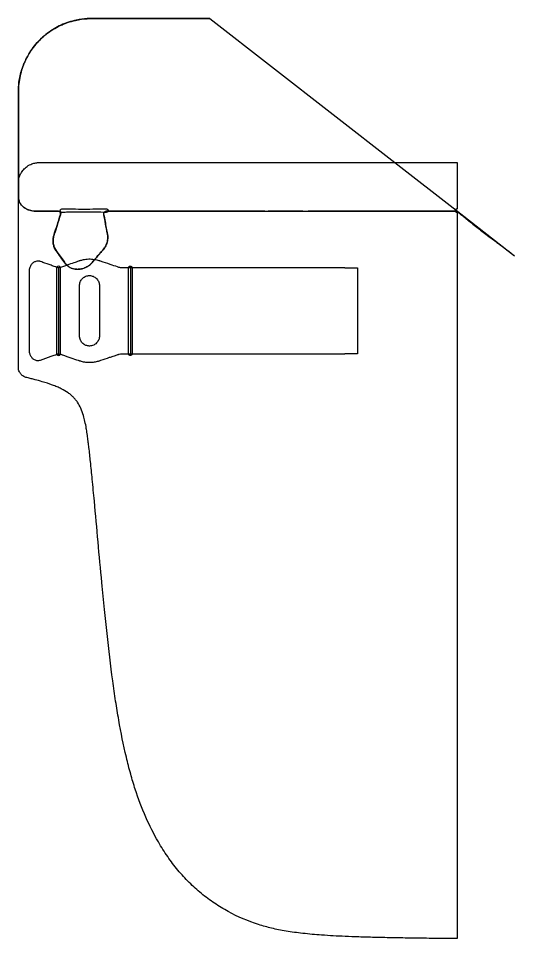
# Model space of a CAD drawing. Header units: millimetres. Extents: x 0 to 1874, y -238 to 367.
# Drawn here: x 1283.3 to 1427.7, y 98.9 to 366.7 of the extents above; entities that cross this region are included whole.
import ezdxf

# ---------------------------------------------------------------- set-up
doc = ezdxf.new("R2010")
doc.units = ezdxf.units.MM
doc.header["$MEASUREMENT"] = 0
doc.layers.add('Make2D$hidden$lines', color=7, linetype='Continuous', true_color=0xffffff)
doc.layers.add('Make2D$visible$lines', color=178, linetype='Continuous', true_color=0x000000)

msp = doc.modelspace()

# ---------------------------------------------------------------- linework, layer by layer
at = {"layer": 'Make2D$hidden$lines'}
for p, q in [((1392.83, 324.77), (1410.62, 310.92)), ((1308.28, 310.27), (1308.28, 310.27)), ((1355, 310.62), (1309.39, 310.61)), ((1309.4, 310.64), (1349.89, 310.64)), ((1366.08, 310.62), (1356.01, 310.62)), ((1410.62, 310.63), (1367.64, 310.62)), ((1367.64, 310.62), (1410.62, 310.63)), ((1294.52, 268.96), (1294.5, 294.11)), ((1295.51, 294.26), (1295.51, 268.97)), ((1315.35, 269.11), (1315.35, 294.11)), ((1378.28, 294.11), (1316.38, 294.11)), ((1378.28, 294.11), (1381.95, 294.11)), ((1381.95, 294.11), (1381.95, 269.11)), ((1316.38, 269.11), (1378.28, 269.11))]:
    msp.add_line(p, q, dxfattribs=at)
for centre, radius, start, end in [((1294.98, 294.11), 0.483, 161.2539, 179.9965), ((1370.86, -1484130.93), 1484400.05, 89.99957174, 89.99971352)]:
    msp.add_arc(centre, radius, start, end, dxfattribs=at)
for points, knots in [([(1285.46, 354.72), (1285.81, 355.43), (1286.58, 356.82), (1288.44, 359.42), (1291.29, 362.25), (1294.38, 364.16), (1296.56, 365.11), (1297.67, 365.52), (1298.78, 365.87), (1300.66, 366.34), (1302.63, 366.62), (1304.3, 366.69), (1304.87, 366.7), (1309.84, 366.7), (1317.31, 366.7), (1327.37, 366.7), (1333.37, 366.7), (1337.23, 366.7), (1338.44, 366.7), (1338.87, 366.7)], [0, 0, 0, 0, 2.363486, 4.766233, 9.573053, 14.326533, 15.6004, 16.686734, 17.888736, 19.084802, 22.515222, 23.845474, 24.070792, 24.226819, 38.759843, 46.475089, 54.423429, 56.749384, 58.052352, 58.052352, 58.052352, 58.052352]), ([(1308.37, 299.95), (1308.23, 299.75), (1308.07, 299.53), (1307.61, 299.01), (1307.08, 298.39), (1305.99, 297.13), (1305.15, 296.14), (1304.54, 295.43), (1304.47, 295.34), (1304.38, 295.24), (1304.19, 295.05), (1303.92, 294.81), (1303.58, 294.57), (1303.17, 294.32), (1302.64, 294.07), (1301.85, 293.81), (1301.16, 293.7), (1300.24, 293.67), (1299.29, 293.77), (1298.28, 294.17), (1297.69, 294.59), (1297.4, 294.87), (1297.26, 295.03), (1297.19, 295.12), (1297.14, 295.18), (1296.75, 295.72), (1295.9, 296.87), (1294.99, 298.12), (1294.43, 298.88), (1294.32, 299.04), (1294.18, 299.23), (1293.97, 299.57), (1293.74, 300.06), (1293.56, 300.59), (1293.45, 301.1), (1293.39, 301.6), (1293.38, 302.09), (1293.42, 302.59), (1293.5, 303.07), (1293.59, 303.39), (1293.67, 303.67), (1293.98, 304.65), (1294.62, 306.67), (1295.22, 308.59), (1295.56, 309.67), (1295.57, 309.7), (1295.58, 309.73), (1295.61, 309.84), (1295.6, 309.98), (1295.55, 310.15), (1295.48, 310.28), (1295.36, 310.4), (1295.18, 310.52), (1294.98, 310.59), (1294.82, 310.61), (1294.74, 310.61), (1293.73, 310.61), (1291.63, 310.61), (1289.5, 310.61), (1288.29, 310.61), (1287.88, 310.63), (1287.19, 310.7), (1286.37, 310.91), (1285.66, 311.21), (1285.09, 311.54), (1284.58, 311.94), (1284.16, 312.38), (1283.82, 312.88), (1283.47, 313.59), (1283.35, 314.18), (1283.32, 314.57)], [0, 0, 0, 0, 0.733482, 0.815, 2.067898, 3.199245, 5.788068, 5.980038, 6.007991, 6.121377, 6.373237, 6.83352, 7.194414, 7.612357, 8.280354, 8.954954, 10.091483, 10.356847, 11.709273, 12.947741, 13.565493, 13.901147, 14.130228, 14.214389, 14.263532, 14.337694, 16.226341, 18.55782, 18.981405, 19.042805, 19.151, 19.679755, 20.245783, 20.775174, 21.34528, 21.803082, 22.301741, 22.802626, 23.305003, 23.753386, 23.799711, 24.190019, 26.835303, 30.148728, 30.219367, 30.231136, 30.249432, 30.324319, 30.553764, 30.687073, 30.842351, 30.989235, 31.209338, 31.467381, 31.617385, 31.696355, 31.707544, 34.651936, 37.981731, 38.113538, 38.288506, 39.207683, 40.177815, 40.832029, 41.517489, 42.144755, 42.753448, 43.345225, 43.95997, 45.130123, 45.130123, 45.130123, 45.130123]), ([(1308.3, 310.28), (1308.23, 310.21), (1308.13, 310.05), (1308.1, 309.85), (1308.11, 309.75), (1308.25, 309), (1308.62, 307.03), (1308.99, 305.04), (1309.28, 303.53), (1309.35, 302.8), (1309.2, 301.56), (1308.79, 300.64), (1308.53, 300.2)], [0, 0, 0, 0, 0.308941, 0.541478, 0.590655, 0.620802, 2.808047, 6.62431, 6.679456, 7.412469, 8.842313, 10.383459, 10.383459, 10.383459, 10.383459]), ([(1294.52, 294.27), (1294.44, 294.29), (1294.35, 294.31), (1294.2, 294.37), (1293.71, 294.54), (1292.45, 294.99), (1291.02, 295.51), (1289.99, 295.87), (1289.73, 295.96), (1289.65, 295.99), (1289.46, 296.04), (1289.22, 296.08), (1288.94, 296.09), (1288.59, 296.06), (1288.2, 295.95), (1287.62, 295.65), (1287.03, 295.1), (1286.56, 294.19), (1286.44, 293.48), (1286.43, 293.1), (1286.43, 285.43), (1286.43, 277.78), (1286.43, 269.77), (1286.54, 269.11), (1286.95, 268.28), (1287.5, 267.66), (1288.07, 267.33), (1288.57, 267.18), (1289.04, 267.13), (1289.42, 267.17), (1289.66, 267.24), (1289.73, 267.26), (1290.77, 267.64), (1292.23, 268.16), (1293.72, 268.69), (1294.2, 268.86), (1294.35, 268.91), (1294.44, 268.94), (1294.52, 268.96)], [0, 0, 0, 0, 0.259014, 0.273647, 0.474281, 1.805611, 4.312503, 5.033628, 5.068589, 5.138111, 5.284368, 5.658958, 5.867649, 6.128179, 6.706323, 7.078308, 8.075906, 9.095445, 10.105467, 10.205375, 10.221958, 33.133213, 33.162125, 34.249609, 35.100832, 35.923902, 36.694354, 37.062403, 37.477812, 38.097065, 38.213884, 38.232824, 38.304041, 41.540326, 42.871688, 43.06098, 43.075492, 43.334181, 43.334181, 43.334181, 43.334181]), ([(1305.44, 296.49), (1305.15, 296.53), (1304.59, 296.59), (1303.5, 296.62), (1302.34, 296.49), (1301.44, 296.25), (1301.06, 296.13), (1300.95, 296.09), (1300.43, 295.91), (1299.24, 295.51), (1298.12, 295.12), (1297.43, 294.89)], [0, 0, 0, 0, 0.864886, 1.678857, 3.296712, 4.353213, 4.459274, 4.498402, 4.695671, 6.098562, 8.264249, 8.264249, 8.264249, 8.264249])]:
    msp.add_open_spline(points, degree=3, knots=knots, dxfattribs=at)
at = {"layer": 'Make2D$visible$lines'}
for p, q in [((1338.98, 366.7), (1392.83, 324.77)), ((1410.99, 324.77), (1410.99, 311.24)), ((1410.62, 310.92), (1427.63, 297.66)), ((1349.89, 310.64), (1367.64, 310.62)), ((1410.99, 310.3), (1410.99, 98.9)), ((1295.02, 294.21), (1295.02, 269.02)), ((1315.89, 294.11), (1315.89, 269.11)), ((1316.38, 294.11), (1315.89, 294.11)), ((1315.89, 269.11), (1316.38, 269.11))]:
    msp.add_line(p, q, dxfattribs=at)
for centre, radius, start, end in [((1309.18, 309.33), 1.3, 80.7811, 132.8341), ((1295.01, 294.09), 0.526, 18.7482, 159.8813), ((1293.3, 304.96), 10.88, 279.1147, 292.326), ((1295.03, 296.45), 2.24, 256.992, 269.9916), ((1295.03, 266.78), 2.24, 90.009, 103.0103), ((1295.01, 269.14), 0.526, 200.0729, 341.298)]:
    msp.add_arc(centre, radius, start, end, dxfattribs=at)
for points, knots in [([(1338.98, 366.7), (1338.96, 366.7), (1338.92, 366.71), (1338.72, 366.71), (1337.88, 366.71), (1335.54, 366.71), (1332.71, 366.71), (1329.94, 366.71), (1328.14, 366.71), (1326.55, 366.71), (1325.14, 366.71), (1323.82, 366.71), (1322.53, 366.71), (1321.33, 366.71), (1320.26, 366.71), (1319.17, 366.71), (1317.28, 366.71), (1314.92, 366.71), (1312.13, 366.71), (1309.99, 366.71), (1308.17, 366.71), (1306.78, 366.71), (1305.73, 366.71), (1305.15, 366.71), (1304.9, 366.71), (1304.34, 366.71), (1302.73, 366.65), (1299.66, 366.23), (1296.41, 365.16), (1293.66, 363.73), (1291.75, 362.44), (1289.97, 360.94), (1287.82, 358.67), (1286.06, 356.07), (1284.77, 353.26), (1284.03, 351.07), (1283.55, 348.85), (1283.36, 347.05), (1283.33, 345.98), (1283.33, 345.28), (1283.33, 342.94), (1283.33, 339.91), (1283.33, 336.49), (1283.33, 334.23), (1283.33, 331.92), (1283.33, 329.54), (1283.33, 327.03), (1283.33, 323.07), (1283.33, 319), (1283.33, 315.79), (1283.33, 314.75), (1283.34, 314.43), (1283.43, 313.83), (1283.74, 313.02), (1284.28, 312.25), (1285.02, 311.6), (1285.91, 311.1), (1286.89, 310.79), (1287.7, 310.67), (1288.21, 310.64), (1288.4, 310.64), (1288.93, 310.64), (1290.35, 310.64), (1292.34, 310.64), (1293.95, 310.64), (1294.63, 310.64), (1294.75, 310.64), (1294.81, 310.64), (1294.96, 310.62), (1295.18, 310.56), (1295.36, 310.44), (1295.47, 310.33), (1295.55, 310.22), (1295.62, 310.04), (1295.62, 309.87), (1295.6, 309.75), (1295.57, 309.66), (1295.22, 308.57), (1294.62, 306.65), (1293.99, 304.67), (1293.68, 303.67), (1293.58, 303.35), (1293.49, 302.95), (1293.41, 302.39), (1293.4, 301.8), (1293.45, 301.23), (1293.6, 300.49), (1293.88, 299.81), (1294.18, 299.3), (1294.33, 299.08), (1295.1, 298.03), (1296.04, 296.74), (1296.98, 295.46), (1297.25, 295.09), (1297.4, 294.92), (1297.63, 294.7), (1297.9, 294.48), (1298.2, 294.29), (1298.53, 294.13), (1298.88, 293.99), (1299.26, 293.87), (1299.65, 293.79), (1300.08, 293.73), (1300.55, 293.71), (1301.05, 293.73), (1301.57, 293.8), (1302.24, 293.96), (1303.04, 294.26), (1303.86, 294.75), (1304.32, 295.18), (1304.54, 295.44), (1304.88, 295.83), (1305.27, 296.3), (1305.83, 296.94), (1306.21, 297.39), (1306.64, 297.89), (1307.01, 298.32), (1307.43, 298.8), (1307.74, 299.16), (1308.2, 299.7), (1308.74, 300.47), (1309.26, 301.78), (1309.37, 302.92), (1309.29, 303.59), (1309.25, 303.79), (1309.22, 303.95), (1309.03, 305), (1308.66, 306.92), (1308.32, 308.77), (1308.14, 309.7), (1308.13, 309.8), (1308.12, 309.9), (1308.16, 310.06), (1308.25, 310.23), (1308.37, 310.37), (1308.54, 310.49), (1308.71, 310.57), (1308.88, 310.62), (1309, 310.63), (1309.08, 310.64), (1309.12, 310.64), (1309.23, 310.64), (1309.32, 310.64), (1309.4, 310.64)], [0, 0, 0, 0, 0.027296, 0.128889, 0.599168, 2.542488, 7.162122, 9.094287, 10.85555, 12.547971, 13.870062, 15.071747, 16.531915, 17.71309, 18.697233, 19.729996, 20.988594, 24.357443, 26.823801, 29.342334, 30.791441, 32.286384, 33.502151, 33.947464, 34.024262, 34.2587, 35.611645, 38.851352, 43.537467, 45.832109, 48.135777, 50.439833, 52.808334, 57.469593, 59.810081, 62.090932, 64.370489, 66.637118, 67.510563, 67.585913, 68.740725, 74.512658, 76.684383, 79.00286, 81.304896, 83.59725, 86.144822, 88.832397, 95.47407, 98.375876, 98.441673, 98.600415, 99.351074, 100.236551, 101.193707, 102.159997, 103.16559, 104.234582, 105.244147, 105.620793, 105.757008, 105.806877, 107.222792, 110.015271, 111.767212, 112.050937, 112.062522, 112.117079, 112.226522, 112.522117, 112.800912, 112.878906, 112.976838, 113.195405, 113.438739, 113.503443, 113.539108, 113.744927, 116.918651, 119.587242, 119.964473, 120.071277, 120.599293, 121.184898, 121.767761, 122.348253, 122.924948, 124.011768, 124.55206, 124.707633, 124.78371, 128.483227, 129.492946, 129.553998, 129.841248, 130.175159, 130.51647, 130.874556, 131.24044, 131.614837, 131.99821, 132.423035, 132.815234, 133.301173, 133.827392, 134.341507, 134.87069, 135.88573, 136.900636, 137.706658, 137.779857, 137.908603, 139.26095, 139.616114, 140.46742, 141.033951, 141.599682, 142.164617, 142.935425, 143.008503, 144.301803, 145.745145, 147.196183, 147.70986, 147.759762, 147.805919, 148.194575, 150.96686, 153.687184, 153.81128, 153.828514, 153.968672, 154.129269, 154.321071, 154.532112, 154.700496, 154.913244, 155.102572, 155.232702, 155.282402, 155.333952, 155.363394, 155.598666, 155.598666, 155.598666, 155.598666]), ([(1283.32, 314.57), (1283.32, 314.64), (1283.32, 314.71), (1283.32, 315.03), (1283.32, 316.73), (1283.32, 318.86), (1283.32, 321.26), (1283.32, 322.76), (1283.32, 324.31), (1283.32, 329.52), (1283.32, 336.61), (1283.32, 343.22), (1283.32, 345.91), (1283.34, 346.77), (1283.46, 348.22), (1283.79, 350.07), (1284.28, 351.86), (1284.71, 353.02), (1284.93, 353.55)], [0, 0, 0, 0, 0.190361, 0.235983, 0.958991, 5.263655, 6.650506, 8.16123, 9.737837, 11.306783, 23.787517, 31.024444, 31.125663, 31.850485, 33.623244, 35.471485, 37.482563, 39.19319, 39.19319, 39.19319, 39.19319]), ([(1410.99, 98.9), (1409.5, 98.92), (1407.04, 98.94), (1402.44, 98.98), (1397.53, 99.04), (1391.96, 99.13), (1387.01, 99.24), (1382.52, 99.37), (1377.4, 99.56), (1371.95, 99.85), (1366.22, 100.35), (1362.05, 100.91), (1359.04, 101.46), (1357.01, 101.91), (1355.05, 102.41), (1350.73, 103.73), (1345.71, 105.86), (1340.28, 109.14), (1336.49, 111.98), (1332.93, 115.2), (1329.66, 118.8), (1326.66, 122.76), (1323.44, 127.85), (1320.17, 134.36), (1317.67, 141.06), (1315.91, 146.93), (1314.19, 153.62), (1312.78, 160.71), (1311.57, 168.13), (1310.37, 176.51), (1309.32, 185.4), (1308.32, 194.93), (1307.06, 207.8), (1305.95, 220.46), (1304.85, 232.2), (1304.33, 237.39), (1303.94, 240.96), (1303.65, 243.36), (1303.44, 244.98), (1303.25, 246.33), (1303, 247.84), (1302.71, 249.32), (1302.22, 251.29), (1301.55, 253.18), (1300.73, 254.71), (1299.96, 255.75), (1299.33, 256.46), (1298.62, 257.13), (1297.48, 258.01), (1296.11, 258.8), (1294.55, 259.51), (1292.71, 260.23), (1290.56, 260.92), (1288.48, 261.49), (1287.21, 261.81), (1286.43, 262), (1285.98, 262.11), (1285.72, 262.18), (1285.66, 262.19), (1285.59, 262.21), (1285.4, 262.27), (1285.06, 262.4), (1284.52, 262.7), (1284.09, 263.1), (1283.78, 263.52), (1283.55, 263.93), (1283.37, 264.44), (1283.32, 264.88), (1283.32, 265.1), (1283.32, 267.56), (1283.32, 285.42), (1283.32, 303.28), (1283.32, 318.7), (1283.32, 318.79), (1283.33, 319.57), (1283.56, 320.67), (1284.23, 321.99), (1284.86, 322.8), (1285.75, 323.61), (1286.78, 324.24), (1288.03, 324.64), (1288.88, 324.76), (1289.35, 324.77), (1317.64, 324.77), (1358.17, 324.77), (1398.66, 324.77), (1410.99, 324.77)], [0, 0, 0, 0, 4.451174, 7.401897, 13.79682, 19.187432, 24.100352, 28.650396, 32.662711, 39.485291, 45.009522, 49.906636, 52.113651, 54.173533, 56.165377, 58.174008, 67.724161, 72.451492, 77.179572, 81.926611, 86.82856, 91.758001, 96.809862, 104.880099, 113.592518, 118.213768, 123.262832, 134.31993, 139.875693, 145.842762, 159.695272, 166.726669, 174.609893, 198.471706, 204.863423, 209.977071, 214.132204, 215.623992, 217.222393, 219.034241, 219.727163, 221.807193, 223.568742, 225.816381, 227.805979, 228.751357, 229.701415, 230.653642, 231.664793, 234.022774, 235.368883, 236.825009, 239.950903, 242.135775, 243.27898, 243.876501, 244.554296, 244.662608, 244.696443, 244.743795, 244.851989, 245.310919, 245.836014, 246.707232, 247.055208, 247.402123, 248.095596, 248.675593, 248.728006, 248.734661, 256.077577, 302.298972, 302.315517, 302.336198, 302.568767, 304.640999, 305.676422, 306.972911, 307.702131, 309.28532, 310.563448, 311.622472, 311.861297, 311.964145, 396.478116, 433.453264, 433.453264, 433.453264, 433.453264]), ([(1308.28, 310.27), (1306.93, 310.27), (1304.98, 310.3), (1302.49, 310.31), (1300.19, 310.3), (1298.23, 310.28), (1296.67, 310.27), (1296.24, 310.27), (1296.05, 310.27), (1295.86, 310.27), (1295.59, 310.39), (1295.45, 310.72), (1295.52, 310.98), (1295.67, 311.19), (1295.87, 311.27), (1296.06, 311.27), (1296.28, 311.27), (1296.75, 311.27), (1298.3, 311.26), (1300.23, 311.24), (1302.46, 311.23), (1304.71, 311.24), (1306.86, 311.26), (1308.45, 311.27), (1308.89, 311.27)], [0, 0, 0, 0, 4.064135, 5.836636, 7.47218, 10.966396, 11.736506, 12.126982, 12.279154, 12.2995, 12.703037, 13.099436, 13.295894, 13.477143, 13.86002, 13.883689, 14.056281, 14.508458, 15.323075, 18.679997, 20.315509, 21.997066, 25.450119, 26.76648, 26.76648, 26.76648, 26.76648]), ([(1308.89, 311.27), (1308.98, 311.27), (1309.12, 311.23), (1309.26, 311.13), (1309.38, 310.99), (1309.44, 310.77), (1309.37, 310.52), (1309.21, 310.35), (1309.04, 310.28), (1308.92, 310.27), (1308.8, 310.27), (1308.59, 310.27), (1308.4, 310.27), (1308.28, 310.27)], [0, 0, 0, 0, 0.271166, 0.405101, 0.537436, 0.805167, 1.0727, 1.27769, 1.48596, 1.594835, 1.635964, 1.866991, 2.21258, 2.21258, 2.21258, 2.21258]), ([(1410.99, 310.3), (1410.97, 310.31), (1410.96, 310.3), (1410.91, 310.3), (1410.85, 310.29), (1410.76, 310.27), (1410.7, 310.27), (1410.66, 310.27), (1410.65, 310.27), (1410.65, 310.27), (1410.65, 310.28), (1410.65, 310.28), (1410.64, 310.32), (1410.63, 310.39), (1410.62, 310.55), (1410.61, 310.79), (1410.62, 311.02), (1410.63, 311.17), (1410.64, 311.22), (1410.65, 311.25), (1410.65, 311.26), (1410.66, 311.27), (1410.67, 311.27), (1410.68, 311.27), (1410.73, 311.27), (1410.79, 311.26), (1410.87, 311.25), (1410.92, 311.24), (1410.96, 311.23), (1410.97, 311.23), (1410.99, 311.24)], [0, 0, 0, 0, 0.021097, 0.050219, 0.142183, 0.19656, 0.329223, 0.33045, 0.333415, 0.336349, 0.340076, 0.347264, 0.365423, 0.447319, 0.561017, 0.863416, 1.16169, 1.267754, 1.309032, 1.335432, 1.346368, 1.352117, 1.357895, 1.375067, 1.406767, 1.508903, 1.555252, 1.635543, 1.659371, 1.682126, 1.682126, 1.682126, 1.682126]), ([(1423.58, 300.7), (1423.31, 300.91), (1422.65, 301.4), (1421.74, 302.07), (1420.43, 303.05), (1419.12, 304.05), (1417.99, 304.93), (1416.66, 305.99), (1414.93, 307.36), (1413.06, 308.84), (1411.99, 309.68), (1411.62, 309.97), (1411.35, 310.19), (1411.09, 310.38), (1410.89, 310.53), (1410.8, 310.59), (1410.75, 310.61), (1410.73, 310.62), (1410.72, 310.63), (1410.69, 310.63), (1410.65, 310.63), (1410.62, 310.63)], [0, 0, 0, 0, 1.017516, 2.48083, 3.394103, 5.913876, 7.42163, 7.686724, 11.018497, 14.033294, 14.855505, 15.099806, 15.447936, 15.903213, 16.067192, 16.184771, 16.225097, 16.239672, 16.246171, 16.248833, 16.352902, 16.352902, 16.352902, 16.352902]), ([(1410.62, 310.63), (1410.65, 310.63), (1410.68, 310.63), (1410.72, 310.63), (1410.73, 310.63), (1410.75, 310.62), (1410.79, 310.59), (1410.88, 310.54), (1411.06, 310.4), (1411.31, 310.22), (1411.54, 310.04), (1411.75, 309.88), (1412.68, 309.14), (1414.62, 307.61), (1416.55, 306.08), (1418.19, 304.77), (1419.37, 303.86), (1420.67, 302.87), (1421.73, 302.08), (1422.42, 301.57), (1423.18, 301), (1424.02, 300.38), (1425.08, 299.58), (1425.97, 298.91), (1426.84, 298.25), (1427.31, 297.9), (1427.66, 297.64)], [0, 0, 0, 0, 0.099117, 0.10423, 0.107379, 0.126742, 0.16253, 0.269976, 0.425644, 0.857264, 1.181857, 1.288951, 1.665423, 4.758529, 8.684593, 9.060365, 11.053848, 13.156943, 13.952328, 15.04019, 15.718621, 16.803959, 18.160494, 19.701817, 20.152879, 21.456108, 21.456108, 21.456108, 21.456108]), ([(1315.89, 294.11), (1315.2, 294.11), (1314.42, 294.11), (1313.62, 294.11), (1313.51, 294.11), (1313.46, 294.11), (1313.43, 294.11), (1313.34, 294.12), (1313.14, 294.13), (1312.87, 294.17), (1312.65, 294.23), (1312.44, 294.29), (1311.58, 294.58), (1309.81, 295.17), (1308.07, 295.75), (1307, 296.1), (1306.67, 296.21), (1306.17, 296.35), (1305.71, 296.44), (1305.44, 296.49)], [0, 0, 0, 0, 2.091983, 2.320402, 2.416144, 2.428236, 2.463059, 2.500612, 2.695703, 3.078894, 3.30712, 3.362196, 3.741256, 6.032466, 8.958919, 9.25392, 9.422987, 9.97715, 10.818689, 10.818689, 10.818689, 10.818689]), ([(1315.35, 294.11), (1315.35, 294.18), (1315.37, 294.31), (1315.49, 294.48), (1315.66, 294.59), (1315.87, 294.63), (1316.07, 294.59), (1316.24, 294.47), (1316.34, 294.32), (1316.38, 294.19), (1316.38, 294.12), (1316.38, 292.47), (1316.38, 286.58), (1316.38, 279.8), (1316.38, 273.76), (1316.38, 271.32), (1316.38, 269.75), (1316.38, 269.05), (1316.37, 269), (1316.36, 268.96), (1316.33, 268.91), (1316.31, 268.86), (1316.29, 268.82), (1316.26, 268.79), (1316.22, 268.75), (1316.18, 268.72), (1316.13, 268.68), (1316.04, 268.64), (1315.94, 268.62), (1315.86, 268.61), (1315.77, 268.62), (1315.67, 268.64), (1315.57, 268.7), (1315.47, 268.78), (1315.37, 268.92), (1315.35, 269.05), (1315.35, 269.11)], [0, 0, 0, 0, 0.200123, 0.397287, 0.595144, 0.802315, 1.010364, 1.207974, 1.402197, 1.550929, 1.602425, 1.609812, 6.503592, 19.290804, 21.947887, 24.604971, 26.617881, 26.667937, 26.70789, 26.757871, 26.808999, 26.863814, 26.907542, 26.951263, 27.006033, 27.061062, 27.104988, 27.203775, 27.345546, 27.407238, 27.44969, 27.608014, 27.705926, 27.805755, 28.000064, 28.195905, 28.195905, 28.195905, 28.195905]), ([(1306.88, 288.86), (1306.88, 289.05), (1306.85, 289.42), (1306.66, 290.12), (1306.18, 290.92), (1305.47, 291.49), (1304.8, 291.76), (1304.1, 291.9), (1303.2, 291.83), (1302.23, 291.34), (1301.5, 290.52), (1301.15, 289.64), (1301.1, 289.07), (1301.1, 288.86), (1301.1, 288.6), (1301.1, 287.87), (1301.1, 283.05), (1301.1, 278.43), (1301.1, 274.26), (1301.11, 274.16), (1301.11, 274.07), (1301.13, 273.9), (1301.19, 273.56), (1301.33, 273.14), (1301.58, 272.69), (1301.88, 272.28), (1302.24, 271.95), (1302.61, 271.71), (1302.99, 271.53), (1303.37, 271.42), (1303.72, 271.37), (1304.09, 271.36), (1304.61, 271.41), (1305.16, 271.6), (1305.82, 271.99), (1306.46, 272.66), (1306.83, 273.57), (1306.89, 274.16), (1306.89, 274.37), (1306.89, 279.21), (1306.88, 284.04), (1306.88, 288.86)], [0, 0, 0, 0, 0.551225, 1.10141, 2.195228, 3.276763, 3.803579, 4.346126, 5.392363, 6.468341, 7.541632, 8.647207, 9.251479, 9.26779, 9.27944, 10.029939, 11.442642, 23.758337, 23.87056, 23.963878, 24.057235, 24.150774, 24.468084, 25.081831, 25.469919, 26.022459, 26.58845, 26.933687, 27.33171, 27.83704, 28.116397, 28.395793, 28.955922, 29.684496, 30.103945, 31.258449, 32.414749, 33.00462, 33.027981, 33.037325, 47.517344, 47.517344, 47.517344, 47.517344]), ([(1295.02, 269.02), (1295.16, 269.02), (1295.43, 269), (1295.72, 268.93), (1295.95, 268.85), (1296.87, 268.53), (1298.49, 267.98), (1300.11, 267.42), (1300.94, 267.14), (1301.23, 267.04), (1301.81, 266.87), (1302.8, 266.68), (1303.99, 266.6), (1305.19, 266.68), (1306.13, 266.86), (1306.71, 267.03), (1307.01, 267.13), (1308.02, 267.47), (1309.33, 267.9), (1310.77, 268.38), (1311.62, 268.66), (1312.19, 268.85), (1312.53, 268.96), (1312.86, 269.07), (1313.17, 269.11), (1313.46, 269.11), (1314.27, 269.11), (1315.08, 269.11), (1315.89, 269.11)], [0, 0, 0, 0, 0.409705, 0.809562, 0.879238, 1.154567, 3.724614, 6.010694, 6.304562, 6.347075, 6.924094, 8.129121, 9.346222, 10.509147, 11.725878, 12.209557, 12.31005, 12.695628, 15.402067, 16.457917, 17.221715, 18.111632, 18.233675, 18.295563, 19.164255, 19.164255, 19.164255, 21.611907, 21.611907, 21.611907, 21.611907])]:
    msp.add_open_spline(points, degree=3, knots=knots, dxfattribs=at)

doc.saveas('drawing.dxf')
